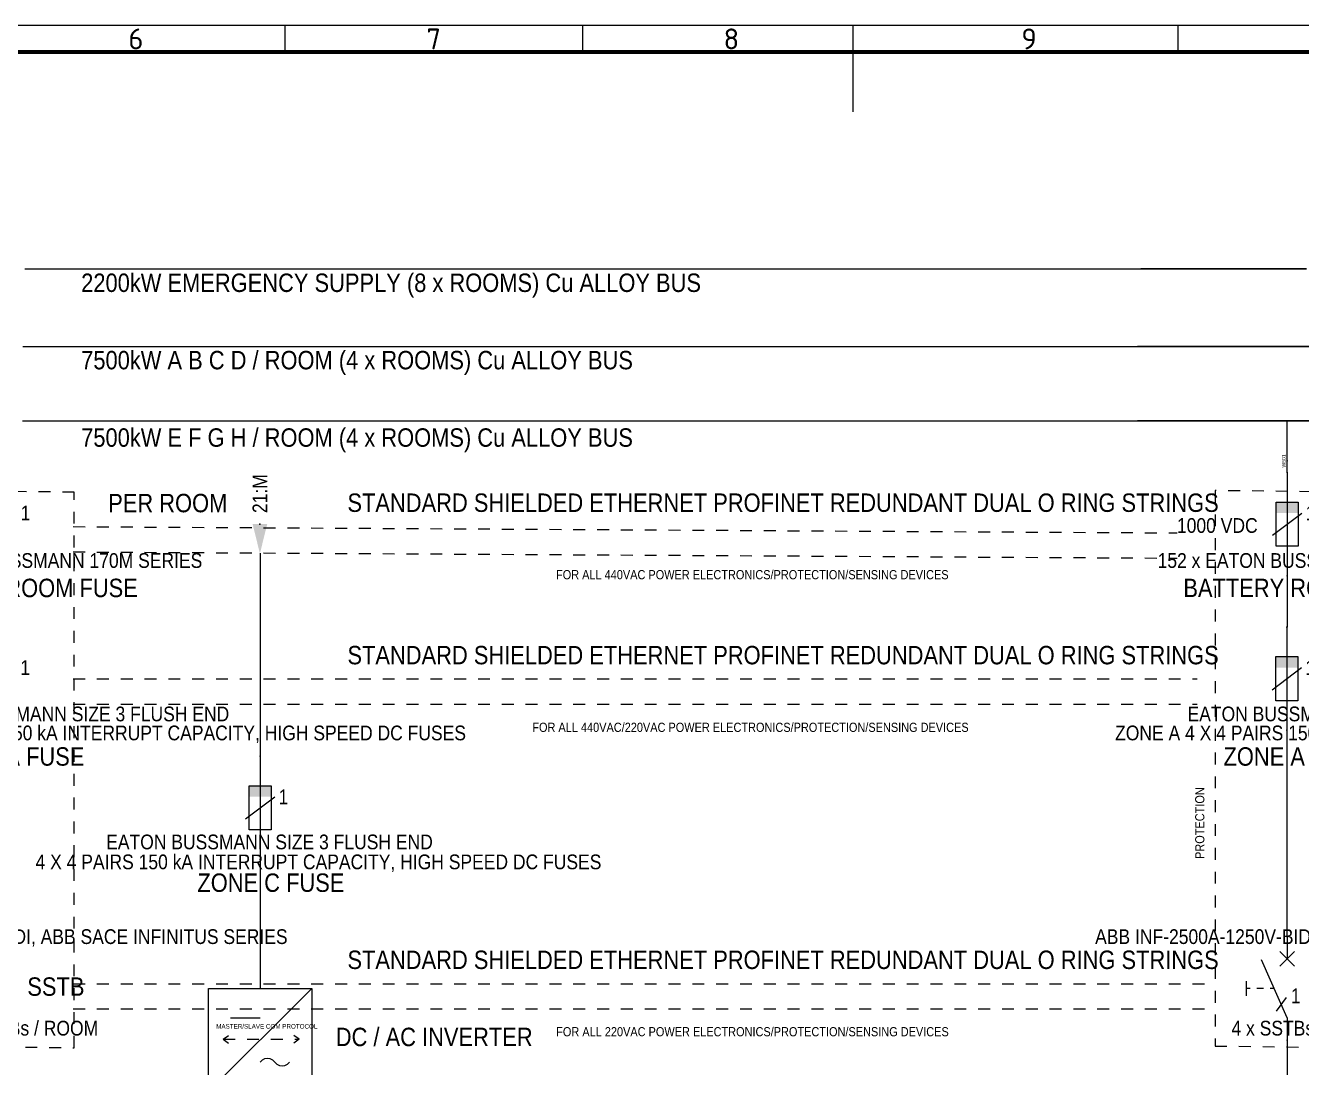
# Paper-space layout 'Layout1' of a CAD drawing. Header units: millimetres. Extents: x 340 to 1181, y -1 to 593.
# Drawn here: x 621.9 to 836.2, y 411.5 to 586.5 of the extents above; entities that cross this region are included whole.
import ezdxf
from ezdxf.enums import TextEntityAlignment as Align

# ---------------------------------------------------------------- set-up
doc = ezdxf.new("R2010")
doc.units = ezdxf.units.MM
doc.linetypes.add('DASHED', pattern=[4, 2, -2])
doc.layers.add('00_Paper_Layout_ Text', color=7, linetype='Continuous')
doc.layers.add('SLEHTI1', color=7, linetype='Continuous')
doc.layers.add('00_Paper_Layout_Thick', color=7, linetype='Continuous', lineweight=70)
doc.layers.add('00_Paper_Layout_Thin', color=7, linetype='Continuous', lineweight=25)
doc.styles.add('ELECTRICAL_GENERAL', font='arial.ttf', dxfattribs={"width": 0.85})
doc.styles.add('ELECTRICAL_ID', font='arial.ttf', dxfattribs={"width": 0.85})
doc.styles.add('ELECTRICAL_INTDEF1', font='segoesc.ttf', dxfattribs={"width": 0.85})
doc.styles.add('S000 H00', font='isocpeur.ttf')

# ---------------------------------------------------------------- blocks, each defined once
blk = doc.blocks.new('C-Job Border A1 LANDSCAPE')
at = {"layer": '00_Paper_Layout_Thick'}
blk.add_line((830.25, 583), (21, 583), dxfattribs=at)
at = {"layer": '00_Paper_Layout_Thin'}
for p, q in [((834.75, 587.5), (16.5, 587.5)), ((325.63, 587.5), (325.63, 583)), ((375.63, 587.5), (375.63, 583)), ((421, 587.5), (421, 573)), ((475.63, 587.5), (475.63, 583))]:
    blk.add_line(p, q, dxfattribs=at)
at = {"layer": '00_Paper_Layout_ Text', "style": 'S000 H00'}
for s, p in [('6', (300.63, 585.25)), ('7', (350.63, 585.25)), ('8', (400.63, 585.25)), ('9', (450.63, 585.25))]:
    blk.add_text(s, height=3.5, dxfattribs=at).set_placement(p, align=Align.MIDDLE_CENTER)
blk = doc.blocks.new('SVAIHT2A')
at = {"color": 1, "linetype": 'Continuous', "lineweight": -3}
blk.add_point((0, 0), dxfattribs=at)
at = {"color": 1, "lineweight": -3}
blk.add_solid([(0, -4), (0.99, 0), (-0.99, 0)], dxfattribs=at)
at = {"color": 7, "lineweight": -3, "style": 'ELECTRICAL_GENERAL', "width": 0.85}
blk.add_attdef('E_CONNREF', text='', height=2, rotation=90, dxfattribs=at).set_placement((0, 1.5), align=Align.MIDDLE_LEFT)
at = {"color": 1, "lineweight": -3, "style": 'ELECTRICAL_INTDEF1', "flags": 8}
blk.add_attdef('E_DELETED', (0, 0), '', height=2.5, dxfattribs=at)
at = {"color": 7, "lineweight": -3, "style": 'ELECTRICAL_GENERAL', "width": 0.85, "flags": 8}
blk.add_attdef('E_SYMBTXT1', text='', height=2, rotation=90, dxfattribs=at).set_placement((2, 0), align=Align.TOP_RIGHT)
at = {"color": 7, "lineweight": -3, "style": 'ELECTRICAL_GENERAL', "width": 0.85, "flags": 1}
blk.add_attdef('E_THISREF', text='', height=1.5, dxfattribs=at).set_placement((0, -9), align=Align.CENTER)
blk = doc.blocks.new('IECSLD_0201')
at = {"color": 0, "linetype": 'Continuous', "lineweight": -3}
for p, q in [((0, 0), (0, -14)), ((-1.5, -10), (-1.5, -4)), ((-1.5, -4), (1.5, -4)), ((1.5, -4), (1.5, -10)), ((1.5, -10), (-1.5, -10))]:
    blk.add_line(p, q, dxfattribs=at)
at = {"color": 7, "linetype": 'Continuous', "lineweight": -3}
blk.add_line((-2, -8.5), (2, -5.5), dxfattribs=at)
at = {"color": 0, "linetype": 'Continuous', "lineweight": -3}
for p in [(0, 0), (0, -14)]:
    blk.add_point(p, dxfattribs=at)
at = {"color": 0, "lineweight": -3}
blk.add_solid([(-1.5, -5.5), (1.5, -5.5), (-1.5, -4), (1.5, -4)], dxfattribs=at)
at = {"color": 7, "lineweight": -3, "width": 0.85}
for tag, height, style, flags, p in [('E_OBJECTID', 2.5, 'ELECTRICAL_ID', 8, (-4, -1)), ('E_ELPOSID', 2.5, 'ELECTRICAL_ID', 8, (-4, -4.5)), ('E_AA', 2, 'ELECTRICAL_GENERAL', 8, (-4, -12)), ('E_OVERCURRENTPROTECTIONTYPE', 2, 'ELECTRICAL_GENERAL', 9, (-4, -15)), ('E_OVERCURRENTPROTECTION', 2, 'ELECTRICAL_GENERAL', 9, (-4, -18)), ('E_FRAMESIZE', 2, 'ELECTRICAL_GENERAL', 9, (-4, -21)), ('E_ELEC1', 2, 'ELECTRICAL_GENERAL', 8, (-4, -24)), ('E_ELEC2', 2, 'ELECTRICAL_GENERAL', 8, (-4, -27))]:
    blk.add_attdef(tag, text='', height=height, dxfattribs=dict(at, style=style, flags=flags)).set_placement(p, align=Align.RIGHT)
at = {"color": 7, "lineweight": -3, "style": 'ELECTRICAL_GENERAL', "width": 0.85, "flags": 8}
blk.add_attdef('E_PHASE', (2, -1), '', height=1.5, dxfattribs=at)
at = {"color": 7, "lineweight": -3, "style": 'ELECTRICAL_ID', "width": 0.85, "flags": 9}
blk.add_attdef('E_GROUPNUMBER', text='', height=1.5, dxfattribs=at).set_placement((-2, -1), align=Align.TOP_RIGHT)
at = {"color": 7, "lineweight": -3, "style": 'ELECTRICAL_GENERAL', "width": 0.85, "flags": 8}
blk.add_attdef('E_POLES', text='', height=2, dxfattribs=at).set_placement((2.5, -5.5), align=Align.MIDDLE_LEFT)
at = {"color": 7, "lineweight": -3, "style": 'ELECTRICAL_ID', "width": 0.85}
blk.add_attdef('E_ID', text='', height=2.5, dxfattribs=at).set_placement((-4, -8), align=Align.RIGHT)
blk = doc.blocks.new('IECSLD_0710')
at = {"color": 0, "linetype": 'Continuous', "lineweight": -3}
for p, q in [((-7, 0), (7, 0)), ((-7, -14), (-7, 0)), ((-7, -14), (7, 0)), ((7, 0), (7, -14)), ((7, -14), (-7, -14))]:
    blk.add_line(p, q, dxfattribs=at)
at = {"color": 7, "linetype": 'Continuous', "lineweight": -3}
for p, q in [((-3.72, -3.73), (-4, -4)), ((-3.38, -3.56), (-3.72, -3.73)), ((-3, -3.5), (-3.38, -3.56)), ((-2.62, -3.56), (-3, -3.5)), ((-2.28, -3.73), (-2.62, -3.56)), ((-2, -4), (-2.28, -3.73)), ((-2, -4), (-1.72, -4.27)), ((-1.72, -4.27), (-1.38, -4.44)), ((-1.38, -4.44), (-1, -4.5)), ((-1, -4.5), (-0.62, -4.44)), ((-0.62, -4.44), (-0.28, -4.27)), ((-0.28, -4.27), (0, -4)), ((4, -10), (0, -10))]:
    blk.add_line(p, q, dxfattribs=at)
at = {"color": 0, "linetype": 'Continuous', "lineweight": -3}
for p in [(0, 0), (0, -14)]:
    blk.add_point(p, dxfattribs=at)
at = {"color": 7, "lineweight": -3, "width": 0.85, "flags": 8}
for tag, height, style, p in [('E_OBJECTID', 2.5, 'ELECTRICAL_ID', (-9, -1)), ('E_ELPOSID', 2.5, 'ELECTRICAL_ID', (-9, -4.5)), ('E_ELEC1', 2, 'ELECTRICAL_GENERAL', (-9, -12)), ('E_ELEC2', 2, 'ELECTRICAL_GENERAL', (-9, -15))]:
    blk.add_attdef(tag, text='', height=height, dxfattribs=dict(at, style=style)).set_placement(p, align=Align.RIGHT)
at = {"color": 7, "lineweight": -3, "style": 'ELECTRICAL_ID', "width": 0.85}
blk.add_attdef('E_ID', text='', height=2.5, dxfattribs=at).set_placement((-9, -8), align=Align.RIGHT)
blk = doc.blocks.new('IECSLD_0402')
at = {"color": 0, "linetype": 'Continuous', "lineweight": -3}
for p, q in [((0, 0), (0, -3)), ((0, -11), (-3.5, -3.12)), ((-5.5, -8), (-5.5, -6)), ((0, -11), (0, -14))]:
    blk.add_line(p, q, dxfattribs=at)
at = {"color": 7, "linetype": 'Continuous', "lineweight": -3}
for p, q in [((-1, -4), (1, -2)), ((-1, -2), (1, -4)), ((-5, -7), (-5.5, -7)), ((-3.2, -7), (-4.1, -7)), ((-1.78, -7), (-2.3, -7)), ((-0.13, -8.25), (-1.5, -10.09))]:
    blk.add_line(p, q, dxfattribs=at)
at = {"color": 0, "linetype": 'Continuous', "lineweight": -3}
for p in [(0, 0), (0, -14)]:
    blk.add_point(p, dxfattribs=at)
at = {"color": 7, "lineweight": -3, "width": 0.85}
for tag, height, style, flags, p in [('E_OBJECTID', 2.5, 'ELECTRICAL_ID', 8, (-7.5, -1)), ('E_ELPOSID', 2.5, 'ELECTRICAL_ID', 8, (-7.5, -4.5)), ('E_AA', 2, 'ELECTRICAL_GENERAL', 8, (-7.5, -12)), ('E_OVERCURRENTPROTECTIONTYPE', 2, 'ELECTRICAL_GENERAL', 9, (-7.5, -15)), ('E_OVERCURRENTPROTECTION', 2, 'ELECTRICAL_GENERAL', 9, (-7.5, -18)), ('E_FRAMESIZE', 2, 'ELECTRICAL_GENERAL', 9, (-7.5, -21)), ('E_ELEC1', 2, 'ELECTRICAL_GENERAL', 8, (-7.5, -24)), ('E_ELEC2', 2, 'ELECTRICAL_GENERAL', 8, (-7.5, -27))]:
    blk.add_attdef(tag, text='', height=height, dxfattribs=dict(at, style=style, flags=flags)).set_placement(p, align=Align.RIGHT)
at = {"color": 7, "lineweight": -3, "style": 'ELECTRICAL_GENERAL', "width": 0.85, "flags": 8}
blk.add_attdef('E_PHASE', (2, -1), '', height=1.5, dxfattribs=at)
at = {"color": 7, "lineweight": -3, "style": 'ELECTRICAL_ID', "width": 0.85, "flags": 9}
blk.add_attdef('E_GROUPNUMBER', text='', height=1.5, dxfattribs=at).set_placement((-2, -1), align=Align.TOP_RIGHT)
at = {"color": 7, "lineweight": -3, "style": 'ELECTRICAL_ID', "width": 0.85}
blk.add_attdef('E_ID', text='', height=2.5, dxfattribs=at).set_placement((-7.5, -8), align=Align.RIGHT)
at = {"color": 7, "lineweight": -3, "style": 'ELECTRICAL_GENERAL', "width": 0.85, "flags": 8}
blk.add_attdef('E_POLES', text='', height=2, dxfattribs=at).set_placement((0.5, -8), align=Align.MIDDLE_LEFT)
blk = doc.blocks.new('KAAPELIN1')
at = {"color": 7, "linetype": 'ByBlock', "lineweight": -3}
blk.add_point((0, 0), dxfattribs=at)
at = {"color": 7, "lineweight": -3, "width": 0.85}
for tag, height, style, p in [('E_ID', 2.5, 'ELECTRICAL_ID', (0, 1)), ('E_TYPE', 2, 'ELECTRICAL_GENERAL', (0, -3))]:
    blk.add_attdef(tag, text='', height=height, dxfattribs=dict(at, style=style)).set_placement(p, align=Align.CENTER)
at = {"color": 7, "lineweight": -3, "style": 'ELECTRICAL_GENERAL', "width": 0.85}
for tag, flags, p in [('E_FROM_LOCATION', 1, (0, -6)), ('E_FROM_ID', 1, (0, -9)), ('E_TO_LOCATION', 1, (0, -12)), ('E_LENGTH', 1, (0, -18)), ('E_TO_ID', 1, (0, -15)), ('E_REMARKS', 1, (0, -21)), ('E_CLASS', 1, (0, -27)), ('E_ITEM', 1, (0, -24)), ('E_INSTALLER', 9, (0, -33)), ('E_SUPPLIER', 9, (0, -30)), ('E_VOLTAGE', 9, (0, -36))]:
    blk.add_attdef(tag, text='', height=2, dxfattribs=dict(at, flags=flags)).set_placement(p, align=Align.CENTER)

psp = doc.layouts.get("Layout1")

# ---------------------------------------------------------------- linework, layer by layer
at = {"layer": 'SLEHTI1', "color": 175, "linetype": 'DASHED', "lineweight": -3}
for p, q in [((629.88, 502.35), (815.27, 501.3)), ((629.88, 498.11), (815.27, 497.06)), ((629.88, 476.77), (818.66, 476.77)), ((629.88, 472.52), (818.66, 472.52)), ((629.88, 425.6), (820.13, 425.6)), ((629.88, 421.36), (820.13, 421.36))]:
    psp.add_line(p, q, dxfattribs=at)
at = {"layer": 'SLEHTI1', "color": 125, "linetype": 'Continuous', "lineweight": -3}
for p, q in [((655.09, 416.27), (655.97, 416.92)), ((655.09, 416.27), (655.97, 415.61)), ((667.85, 416.27), (666.97, 416.92)), ((667.85, 416.27), (666.97, 415.61))]:
    psp.add_line(p, q, dxfattribs=at)
at = {"layer": 'SLEHTI1', "color": 125, "linetype": 'DASHED', "lineweight": -3}
psp.add_line((655.09, 416.27), (667.85, 416.27), dxfattribs=at)
at = {"layer": 'SLEHTI1', "color": 3, "linetype": 'Continuous', "lineweight": -3}
for points in [[(621.76, 545.63), (622.64, 545.63), (622.97, 545.63), (623.51, 545.63), (624.39, 545.63), (625.26, 545.63), (626.14, 545.63), (627.01, 545.63), (627.3, 545.63), (627.89, 545.63), (628.76, 545.63), (629.64, 545.63), (630.51, 545.63), (631.39, 545.63), (631.63, 545.63), (632.26, 545.63), (633.14, 545.63), (634.01, 545.63), (634.89, 545.63), (635.76, 545.63), (635.96, 545.63), (636.64, 545.63), (637.51, 545.63), (638.39, 545.63), (639.26, 545.63), (640.14, 545.63), (640.29, 545.63), (641.01, 545.63), (641.89, 545.63), (642.76, 545.63), (643.64, 545.63), (644.51, 545.63), (644.63, 545.63), (645.39, 545.63), (646.26, 545.63), (647.14, 545.63), (648.01, 545.63), (648.89, 545.63), (648.96, 545.63), (649.76, 545.63), (650.64, 545.63), (651.51, 545.63), (652.39, 545.63), (653.26, 545.63), (653.29, 545.63), (654.14, 545.63), (655.01, 545.63), (655.89, 545.63), (656.76, 545.63), (657.62, 545.63), (657.64, 545.63), (658.51, 545.63), (659.39, 545.63), (660.26, 545.63), (661.14, 545.63), (661.95, 545.63), (662.01, 545.63), (662.89, 545.63), (663.76, 545.63), (664.64, 545.63), (665.51, 545.63), (666.28, 545.63), (666.39, 545.63), (667.26, 545.63), (668.14, 545.63), (669.01, 545.63), (669.89, 545.63), (670.61, 545.63), (670.76, 545.63), (671.64, 545.63), (672.51, 545.63), (673.39, 545.63), (674.26, 545.63), (674.94, 545.63), (675.14, 545.63), (676.01, 545.63), (676.89, 545.63), (677.76, 545.63), (678.64, 545.63), (679.27, 545.63), (679.51, 545.63), (680.39, 545.63), (681.26, 545.63), (682.14, 545.63), (683.01, 545.63), (683.6, 545.63), (683.89, 545.63), (684.76, 545.63), (685.64, 545.63), (686.51, 545.63), (687.39, 545.63), (687.94, 545.63), (688.26, 545.63), (689.14, 545.63), (690.01, 545.63), (690.89, 545.63), (691.76, 545.63), (692.27, 545.63), (692.64, 545.63), (693.51, 545.63), (694.39, 545.63), (695.26, 545.63), (696.14, 545.63), (696.6, 545.63), (697.01, 545.63), (697.89, 545.63), (698.76, 545.63), (699.64, 545.63), (700.51, 545.63), (700.93, 545.63), (701.39, 545.63), (702.26, 545.63), (703.14, 545.63), (704.01, 545.63), (704.89, 545.63), (705.26, 545.63), (705.76, 545.63), (706.64, 545.63), (707.51, 545.63), (708.39, 545.63), (709.26, 545.63), (709.59, 545.63), (710.14, 545.63), (711.01, 545.63), (711.89, 545.63), (712.76, 545.63), (713.64, 545.63), (713.92, 545.63), (714.51, 545.63), (715.39, 545.63), (716.26, 545.63), (717.14, 545.63), (718.01, 545.63), (718.25, 545.63), (718.89, 545.63), (719.76, 545.63), (720.64, 545.63), (721.51, 545.63), (722.39, 545.63), (722.58, 545.63), (723.26, 545.63), (724.14, 545.63), (725.01, 545.63), (725.89, 545.63), (726.76, 545.63), (726.91, 545.63), (727.64, 545.63), (728.51, 545.63), (729.39, 545.63), (730.26, 545.63), (731.14, 545.63), (731.25, 545.63), (732.01, 545.63), (732.89, 545.63), (733.76, 545.63), (734.64, 545.63), (735.51, 545.63), (735.58, 545.63), (736.39, 545.63), (737.26, 545.63), (738.14, 545.63), (739.01, 545.63), (739.89, 545.63), (739.91, 545.63), (740.76, 545.63), (741.64, 545.63), (742.51, 545.63), (743.39, 545.63), (744.24, 545.63), (744.26, 545.63), (745.14, 545.63), (746.01, 545.63), (746.89, 545.63), (747.76, 545.63), (748.57, 545.63), (748.64, 545.63), (749.51, 545.63), (750.39, 545.63), (751.26, 545.63), (752.14, 545.63), (752.9, 545.63), (753.01, 545.63), (753.89, 545.63), (754.76, 545.63), (755.64, 545.63), (756.51, 545.63), (757.23, 545.63), (757.39, 545.63), (758.26, 545.63), (759.14, 545.63), (760.01, 545.63), (760.89, 545.63), (761.56, 545.63), (761.76, 545.63), (762.64, 545.63), (763.51, 545.63), (764.39, 545.63), (765.26, 545.63), (765.89, 545.63), (766.14, 545.63), (767.01, 545.63), (767.89, 545.63), (768.76, 545.63), (769.64, 545.63), (770.23, 545.63), (770.51, 545.63), (771.39, 545.63), (772.26, 545.63), (773.14, 545.63), (774.01, 545.63), (774.56, 545.63), (774.89, 545.63), (775.76, 545.63), (776.64, 545.63), (777.51, 545.63), (778.39, 545.63), (778.89, 545.63), (779.26, 545.63), (780.14, 545.63), (781.01, 545.63), (781.89, 545.63), (782.76, 545.63), (783.22, 545.63), (783.64, 545.63), (784.51, 545.63), (785.39, 545.63), (786.26, 545.63), (787.14, 545.63), (787.55, 545.63), (788.01, 545.63), (788.89, 545.63), (789.76, 545.63), (790.64, 545.63), (791.51, 545.63), (791.88, 545.63), (792.39, 545.63), (793.26, 545.63), (794.14, 545.63), (795.01, 545.63), (795.89, 545.63), (796.21, 545.63), (796.76, 545.63), (797.64, 545.63), (798.51, 545.63), (799.39, 545.63), (800.26, 545.63), (800.54, 545.63), (801.14, 545.63), (802.01, 545.63), (802.89, 545.63), (803.76, 545.63), (804.64, 545.63), (804.87, 545.63), (805.51, 545.63), (806.39, 545.63), (807.26, 545.63), (808.14, 545.63), (809.01, 545.63), (809.89, 545.63), (810.76, 545.63), (811.64, 545.63), (812.51, 545.63), (813.39, 545.63), (814.26, 545.63), (815.14, 545.63), (816.01, 545.63), (816.89, 545.63), (817.76, 545.63), (818.64, 545.63), (819.51, 545.63), (820.39, 545.63), (821.26, 545.63), (822.14, 545.63), (823.01, 545.63), (823.89, 545.63), (824.76, 545.63), (825.64, 545.63), (826.51, 545.63), (827.39, 545.63), (828.26, 545.63), (829.14, 545.63), (830.01, 545.63), (830.89, 545.63), (831.76, 545.63), (832.64, 545.63), (833.51, 545.63), (834.39, 545.63), (835.26, 545.63), (836.14, 545.63), (837.01, 545.63)], [(837.01, 545.63), (836.14, 545.63), (835.26, 545.63), (834.39, 545.63), (833.51, 545.63), (832.64, 545.63), (831.76, 545.63), (830.89, 545.63), (830.01, 545.63), (829.14, 545.63), (828.26, 545.63), (827.39, 545.63), (826.51, 545.63), (825.64, 545.63), (824.76, 545.63), (823.89, 545.63), (823.01, 545.63), (822.14, 545.63), (821.26, 545.63), (820.39, 545.63), (819.51, 545.63), (818.64, 545.63), (817.76, 545.63), (816.89, 545.63), (816.01, 545.63), (815.14, 545.63), (814.26, 545.63), (813.39, 545.63), (812.51, 545.63), (811.64, 545.63), (810.76, 545.63), (809.89, 545.63), (809.2, 545.63)], [(621.41, 532.61), (622.29, 532.61), (622.62, 532.61), (623.16, 532.61), (624.04, 532.61), (624.91, 532.61), (625.79, 532.61), (626.66, 532.61), (626.95, 532.61), (627.54, 532.61), (628.41, 532.61), (629.29, 532.61), (630.16, 532.61), (631.04, 532.61), (631.28, 532.61), (631.91, 532.61), (632.79, 532.61), (633.66, 532.61), (634.54, 532.61), (635.41, 532.61), (635.61, 532.61), (636.29, 532.61), (637.16, 532.61), (638.04, 532.61), (638.91, 532.61), (639.79, 532.61), (639.94, 532.61), (640.66, 532.61), (641.54, 532.61), (642.41, 532.61), (643.29, 532.61), (644.16, 532.61), (644.28, 532.61), (645.04, 532.61), (645.91, 532.61), (646.79, 532.61), (647.66, 532.61), (648.54, 532.61), (648.61, 532.61), (649.41, 532.61), (650.29, 532.61), (651.16, 532.61), (652.04, 532.61), (652.91, 532.61), (652.94, 532.61), (653.79, 532.61), (654.66, 532.61), (655.54, 532.61), (656.41, 532.61), (657.27, 532.61), (657.29, 532.61), (658.16, 532.61), (659.04, 532.61), (659.91, 532.61), (660.79, 532.61), (661.6, 532.61), (661.66, 532.61), (662.54, 532.61), (663.41, 532.61), (664.29, 532.61), (665.16, 532.61), (665.93, 532.61), (666.04, 532.61), (666.91, 532.61), (667.79, 532.61), (668.66, 532.61), (669.54, 532.61), (670.26, 532.61), (670.41, 532.61), (671.29, 532.61), (672.16, 532.61), (673.04, 532.61), (673.91, 532.61), (674.59, 532.61), (674.79, 532.61), (675.66, 532.61), (676.54, 532.61), (677.41, 532.61), (678.29, 532.61), (678.92, 532.61), (679.16, 532.61), (680.04, 532.61), (680.91, 532.61), (681.79, 532.61), (682.66, 532.61), (683.25, 532.61), (683.54, 532.61), (684.41, 532.61), (685.29, 532.61), (686.16, 532.61), (687.04, 532.61), (687.59, 532.61), (687.91, 532.61), (688.79, 532.61), (689.66, 532.61), (690.54, 532.61), (691.41, 532.61), (691.92, 532.61), (692.29, 532.61), (693.16, 532.61), (694.04, 532.61), (694.91, 532.61), (695.79, 532.61), (696.25, 532.61), (696.66, 532.61), (697.54, 532.61), (698.41, 532.61), (699.29, 532.61), (700.16, 532.61), (700.58, 532.61), (701.04, 532.61), (701.91, 532.61), (702.79, 532.61), (703.66, 532.61), (704.54, 532.61), (704.91, 532.61), (705.41, 532.61), (706.29, 532.61), (707.16, 532.61), (708.04, 532.61), (708.91, 532.61), (709.24, 532.61), (709.79, 532.61), (710.66, 532.61), (711.54, 532.61), (712.41, 532.61), (713.29, 532.61), (713.57, 532.61), (714.16, 532.61), (715.04, 532.61), (715.91, 532.61), (716.79, 532.61), (717.66, 532.61), (717.9, 532.61), (718.54, 532.61), (719.41, 532.61), (720.29, 532.61), (721.16, 532.61), (722.04, 532.61), (722.23, 532.61), (722.91, 532.61), (723.79, 532.61), (724.66, 532.61), (725.54, 532.61), (726.41, 532.61), (726.56, 532.61), (727.29, 532.61), (728.16, 532.61), (729.04, 532.61), (729.91, 532.61), (730.79, 532.61), (730.9, 532.61), (731.66, 532.61), (732.54, 532.61), (733.41, 532.61), (734.29, 532.61), (735.16, 532.61), (735.23, 532.61), (736.04, 532.61), (736.91, 532.61), (737.79, 532.61), (738.66, 532.61), (739.54, 532.61), (739.56, 532.61), (740.41, 532.61), (741.29, 532.61), (742.16, 532.61), (743.04, 532.61), (743.89, 532.61), (743.91, 532.61), (744.79, 532.61), (745.66, 532.61), (746.54, 532.61), (747.41, 532.61), (748.22, 532.61), (748.29, 532.61), (749.16, 532.61), (750.04, 532.61), (750.91, 532.61), (751.79, 532.61), (752.55, 532.61), (752.66, 532.61), (753.54, 532.61), (754.41, 532.61), (755.29, 532.61), (756.16, 532.61), (756.88, 532.61), (757.04, 532.61), (757.91, 532.61), (758.79, 532.61), (759.66, 532.61), (760.54, 532.61), (761.21, 532.61), (761.41, 532.61), (762.29, 532.61), (763.16, 532.61), (764.04, 532.61), (764.91, 532.61), (765.54, 532.61), (765.79, 532.61), (766.66, 532.61), (767.54, 532.61), (768.41, 532.61), (769.29, 532.61), (769.87, 532.61), (770.16, 532.61), (771.04, 532.61), (771.91, 532.61), (772.79, 532.61), (773.66, 532.61), (774.21, 532.61), (774.54, 532.61), (775.41, 532.61), (776.29, 532.61), (777.16, 532.61), (778.04, 532.61), (778.54, 532.61), (778.91, 532.61), (779.79, 532.61), (780.66, 532.61), (781.54, 532.61), (782.41, 532.61), (782.87, 532.61), (783.29, 532.61), (784.16, 532.61), (785.04, 532.61), (785.91, 532.61), (786.79, 532.61), (787.2, 532.61), (787.66, 532.61), (788.54, 532.61), (789.41, 532.61), (790.29, 532.61), (791.16, 532.61), (791.53, 532.61), (792.04, 532.61), (792.91, 532.61), (793.79, 532.61), (794.66, 532.61), (795.54, 532.61), (795.86, 532.61), (796.41, 532.61), (797.29, 532.61), (798.16, 532.61), (799.04, 532.61), (799.91, 532.61), (800.19, 532.61), (800.79, 532.61), (801.66, 532.61), (802.54, 532.61), (803.41, 532.61), (804.29, 532.61), (804.52, 532.61), (805.16, 532.61), (806.04, 532.61), (806.91, 532.61), (807.79, 532.61), (1010.35, 532.61)], [(836.66, 532.61), (835.79, 532.61), (834.91, 532.61), (834.04, 532.61), (833.16, 532.61), (832.29, 532.61), (831.41, 532.61), (830.54, 532.61), (829.66, 532.61), (828.79, 532.61), (827.91, 532.61), (827.04, 532.61), (826.16, 532.61), (825.29, 532.61), (824.41, 532.61), (823.54, 532.61), (822.66, 532.61), (821.79, 532.61), (820.91, 532.61), (820.04, 532.61), (819.16, 532.61), (818.29, 532.61), (817.41, 532.61), (816.54, 532.61), (815.66, 532.61), (814.79, 532.61), (813.91, 532.61), (813.04, 532.61), (812.16, 532.61), (811.29, 532.61), (810.41, 532.61), (809.54, 532.61), (808.66, 532.61), (809.54, 532.61), (810.41, 532.61), (811.29, 532.61), (812.16, 532.61), (813.04, 532.61), (813.91, 532.61), (814.79, 532.61), (815.66, 532.61), (816.54, 532.61), (817.41, 532.61), (818.29, 532.61), (819.16, 532.61), (820.04, 532.61), (820.91, 532.61), (821.79, 532.61), (822.66, 532.61), (823.54, 532.61), (824.41, 532.61), (825.29, 532.61), (826.16, 532.61), (827.04, 532.61), (827.91, 532.61), (828.79, 532.61), (829.66, 532.61), (830.54, 532.61), (831.41, 532.61), (832.29, 532.61), (833.16, 532.61), (834.04, 532.61), (834.91, 532.61), (835.79, 532.61), (836.66, 532.61)], [(1009.91, 532.61), (808.85, 532.61)], [(621.4, 520.09), (622.28, 520.09), (622.61, 520.09), (623.15, 520.09), (624.03, 520.09), (624.9, 520.09), (625.78, 520.09), (626.65, 520.09), (626.94, 520.09), (627.53, 520.09), (628.4, 520.09), (629.28, 520.09), (630.15, 520.09), (631.03, 520.09), (631.27, 520.09), (631.9, 520.09), (632.78, 520.09), (633.65, 520.09), (634.53, 520.09), (635.4, 520.09), (635.6, 520.09), (636.28, 520.09), (637.15, 520.09), (638.03, 520.09), (638.9, 520.09), (639.78, 520.09), (639.93, 520.09), (640.65, 520.09), (641.53, 520.09), (642.4, 520.09), (643.28, 520.09), (644.15, 520.09), (644.27, 520.09), (645.03, 520.09), (645.9, 520.09), (646.78, 520.09), (647.65, 520.09), (648.53, 520.09), (648.6, 520.09), (649.4, 520.09), (650.28, 520.09), (651.15, 520.09), (652.03, 520.09), (652.9, 520.09), (652.93, 520.09), (653.78, 520.09), (654.65, 520.09), (655.53, 520.09), (656.4, 520.09), (657.26, 520.09), (657.28, 520.09), (658.15, 520.09), (659.03, 520.09), (659.9, 520.09), (660.78, 520.09), (661.59, 520.09), (661.65, 520.09), (662.53, 520.09), (663.4, 520.09), (664.28, 520.09), (665.15, 520.09), (665.92, 520.09), (666.03, 520.09), (666.9, 520.09), (667.78, 520.09), (668.65, 520.09), (669.53, 520.09), (670.25, 520.09), (670.4, 520.09), (671.28, 520.09), (672.15, 520.09), (673.03, 520.09), (673.9, 520.09), (674.58, 520.09), (674.78, 520.09), (675.65, 520.09), (676.53, 520.09), (677.4, 520.09), (678.28, 520.09), (678.91, 520.09), (679.15, 520.09), (680.03, 520.09), (680.9, 520.09), (681.78, 520.09), (682.65, 520.09), (683.24, 520.09), (683.53, 520.09), (684.4, 520.09), (685.28, 520.09), (686.15, 520.09), (687.03, 520.09), (687.58, 520.09), (687.9, 520.09), (688.78, 520.09), (689.65, 520.09), (690.53, 520.09), (691.4, 520.09), (691.91, 520.09), (692.28, 520.09), (693.15, 520.09), (694.03, 520.09), (694.9, 520.09), (695.78, 520.09), (696.24, 520.09), (696.65, 520.09), (697.53, 520.09), (698.4, 520.09), (699.28, 520.09), (700.15, 520.09), (700.57, 520.09), (701.03, 520.09), (701.9, 520.09), (702.78, 520.09), (703.65, 520.09), (704.53, 520.09), (704.9, 520.09), (705.4, 520.09), (706.28, 520.09), (707.15, 520.09), (708.03, 520.09), (708.9, 520.09), (709.23, 520.09), (709.78, 520.09), (710.65, 520.09), (711.53, 520.09), (712.4, 520.09), (713.28, 520.09), (713.56, 520.09), (714.15, 520.09), (715.03, 520.09), (715.9, 520.09), (716.78, 520.09), (717.65, 520.09), (717.89, 520.09), (718.53, 520.09), (719.4, 520.09), (720.28, 520.09), (721.15, 520.09), (722.03, 520.09), (722.22, 520.09), (722.9, 520.09), (723.78, 520.09), (724.65, 520.09), (725.53, 520.09), (726.4, 520.09), (726.56, 520.09), (727.28, 520.09), (728.15, 520.09), (729.03, 520.09), (729.9, 520.09), (730.78, 520.09), (730.89, 520.09), (731.65, 520.09), (732.53, 520.09), (733.4, 520.09), (734.28, 520.09), (735.15, 520.09), (735.22, 520.09), (736.03, 520.09), (736.9, 520.09), (737.78, 520.09), (738.65, 520.09), (739.53, 520.09), (739.55, 520.09), (740.4, 520.09), (741.28, 520.09), (742.15, 520.09), (743.03, 520.09), (743.88, 520.09), (743.9, 520.09), (744.78, 520.09), (745.65, 520.09), (746.53, 520.09), (747.4, 520.09), (748.21, 520.09), (748.28, 520.09), (749.15, 520.09), (750.03, 520.09), (750.9, 520.09), (751.78, 520.09), (752.54, 520.09), (752.65, 520.09), (753.53, 520.09), (754.4, 520.09), (755.28, 520.09), (756.15, 520.09), (756.87, 520.09), (757.03, 520.09), (757.9, 520.09), (758.78, 520.09), (759.65, 520.09), (760.53, 520.09), (761.2, 520.09), (761.4, 520.09), (762.28, 520.09), (763.15, 520.09), (764.03, 520.09), (764.9, 520.09), (765.53, 520.09), (765.78, 520.09), (766.65, 520.09), (767.53, 520.09), (768.4, 520.09), (769.28, 520.09), (769.87, 520.09), (770.15, 520.09), (771.03, 520.09), (771.9, 520.09), (772.78, 520.09), (773.65, 520.09), (774.2, 520.09), (774.53, 520.09), (775.4, 520.09), (776.28, 520.09), (777.15, 520.09), (778.03, 520.09), (778.53, 520.09), (778.9, 520.09), (779.78, 520.09), (780.65, 520.09), (781.53, 520.09), (782.4, 520.09), (782.86, 520.09), (783.28, 520.09), (784.15, 520.09), (785.03, 520.09), (785.9, 520.09), (786.78, 520.09), (787.19, 520.09), (787.65, 520.09), (788.53, 520.09), (789.4, 520.09), (790.28, 520.09), (791.15, 520.09), (791.52, 520.09), (792.03, 520.09), (792.9, 520.09), (793.78, 520.09), (794.65, 520.09), (795.53, 520.09), (795.85, 520.09), (796.4, 520.09), (797.28, 520.09), (798.15, 520.09), (799.03, 520.09), (799.9, 520.09), (800.18, 520.09), (800.78, 520.09), (801.65, 520.09), (802.53, 520.09), (803.4, 520.09), (804.28, 520.09), (804.51, 520.09), (805.15, 520.09), (806.03, 520.09), (806.9, 520.09), (807.78, 520.09), (1012.09, 520.09)], [(836.65, 520.09), (835.78, 520.09), (834.9, 520.09), (834.03, 520.09), (833.15, 520.09), (832.28, 520.09), (831.4, 520.09), (830.53, 520.09), (829.65, 520.09), (828.78, 520.09), (827.9, 520.09), (827.03, 520.09), (826.15, 520.09), (825.28, 520.09), (824.4, 520.09), (823.53, 520.09), (822.65, 520.09), (821.78, 520.09), (820.9, 520.09), (820.03, 520.09), (819.15, 520.09), (818.28, 520.09), (817.4, 520.09), (816.53, 520.09), (815.65, 520.09), (814.78, 520.09), (813.9, 520.09), (813.03, 520.09), (812.15, 520.09), (811.28, 520.09), (810.4, 520.09), (809.53, 520.09), (808.65, 520.09), (809.53, 520.09), (810.4, 520.09), (811.28, 520.09), (812.15, 520.09), (813.03, 520.09), (813.9, 520.09), (814.78, 520.09), (815.65, 520.09), (816.53, 520.09), (817.4, 520.09), (818.28, 520.09), (819.15, 520.09), (820.03, 520.09), (820.9, 520.09), (821.78, 520.09), (822.65, 520.09), (823.53, 520.09), (824.4, 520.09), (825.28, 520.09), (826.15, 520.09), (827.03, 520.09), (827.9, 520.09), (828.78, 520.09), (829.65, 520.09), (830.53, 520.09), (831.4, 520.09), (832.28, 520.09), (833.15, 520.09), (834.03, 520.09), (834.9, 520.09), (835.78, 520.09), (836.65, 520.09)], [(1011.65, 520.09), (808.84, 520.09)]]:
    psp.add_lwpolyline(points, dxfattribs=at)
at = {"layer": 'SLEHTI1', "color": 1, "linetype": 'Continuous', "lineweight": -3}
for points in [[(833.77, 511.43), (833.77, 520.09), (833.77, 520.09)], [(833.77, 511.43), (833.77, 515.34), (833.77, 515.34)], [(661.28, 497.92), (661.28, 463.79)], [(833.77, 494.11), (833.77, 485.49), (833.73, 485.49)], [(833.73, 468.17), (833.73, 433.47), (833.77, 433.47)], [(661.28, 446.46), (661.28, 424.81)], [(833.77, 416.15), (833.77, 377.17)]]:
    psp.add_lwpolyline(points, dxfattribs=at)
at = {"layer": 'SLEHTI1', "color": 6, "linetype": 'DASHED', "lineweight": -3}
for points in [[(605.86, 508.41), (605.86, 415.14), (630.07, 414.85), (630.07, 508.12)], [(821.66, 508.41), (821.66, 415.14), (845.87, 414.85), (845.87, 508.12)]]:
    psp.add_lwpolyline(points, close=True, dxfattribs=at)

# ---------------------------------------------------------------- block references
at = {"layer": '00_Paper_Layout_Thin'}
psp.add_blockref('C-Job Border A1 LANDSCAPE', (339.8, -1.01), dxfattribs=at)
at = {"layer": 'SLEHTI1', "color": 1, "linetype": 'Continuous', "lineweight": -3, "xscale": 0.25, "yscale": 0.25, "zscale": 0.25, "rotation": 90}
psp.add_blockref('KAAPELIN1', (833.77, 513.38), dxfattribs=at).add_auto_attribs({'E_ID': 'W501'})
at = {"layer": 'SLEHTI1', "color": 1, "linetype": 'Continuous', "lineweight": -3}
ref = psp.add_blockref('IECSLD_0201', (617.97, 511.43), dxfattribs=dict(at, xscale=1.237436867076458, yscale=1.237436867076458, zscale=1.237436867076458))
ref.add_attrib('E_ID', 'BATTERY ROOM FUSE', dxfattribs={"layer": '0', "color": 7, "lineweight": -3, "height": 3.0936, "style": 'ELECTRICAL_ID', "width": 0.85}).set_placement((640.74, 490.51), align=Align.RIGHT)
ref.add_attrib('E_ELEC1', '152 x EATON BUSSMANN 170M SERIES', dxfattribs={"layer": '0', "color": 7, "lineweight": -3, "height": 2.4749, "style": 'ELECTRICAL_GENERAL', "width": 0.85}).set_placement((651.57, 495.42), align=Align.RIGHT)
ref.add_attrib('E_ELEC2', '1000 VDC', dxfattribs={"layer": '0', "color": 7, "lineweight": -3, "height": 2.475, "style": 'ELECTRICAL_GENERAL', "width": 0.85}).set_placement((613.02, 501.3), align=Align.RIGHT)
ref.add_attrib('E_POLES', '1', dxfattribs={"layer": '0', "color": 7, "lineweight": -3, "height": 2.47, "style": 'ELECTRICAL_GENERAL', "width": 0.85}).set_placement((621.06, 504.63), align=Align.MIDDLE_LEFT)
at = {"layer": 'SLEHTI1', "color": 1, "linetype": 'Continuous', "lineweight": -3, "xscale": 1.237436867076458, "yscale": 1.237436867076458, "zscale": 1.237436867076458}
psp.add_blockref('SVAIHT2A', (661.25, 502.77), dxfattribs=at).add_auto_attribs({'E_CONNREF': '21:M'})
at = {"layer": 'SLEHTI1', "color": 1, "linetype": 'Continuous', "lineweight": -3}
ref = psp.add_blockref('IECSLD_0201', (833.77, 511.43), dxfattribs=dict(at, xscale=1.237436867076458, yscale=1.237436867076458, zscale=1.237436867076458))
ref.add_attrib('E_ID', 'BATTERY ROOM FUSE', dxfattribs={"layer": '0', "color": 7, "lineweight": -3, "height": 3.0936, "style": 'ELECTRICAL_ID', "width": 0.85}).set_placement((856.54, 490.51), align=Align.RIGHT)
ref.add_attrib('E_ELEC1', '152 x EATON BUSSMANN 170M SERIES', dxfattribs={"layer": '0', "color": 7, "lineweight": -3, "height": 2.4749, "style": 'ELECTRICAL_GENERAL', "width": 0.85}).set_placement((867.37, 495.42), align=Align.RIGHT)
ref.add_attrib('E_ELEC2', '1000 VDC', dxfattribs={"layer": '0', "color": 7, "lineweight": -3, "height": 2.475, "style": 'ELECTRICAL_GENERAL', "width": 0.85}).set_placement((828.82, 501.3), align=Align.RIGHT)
ref.add_attrib('E_POLES', '1', dxfattribs={"layer": '0', "color": 7, "lineweight": -3, "height": 2.47, "style": 'ELECTRICAL_GENERAL', "width": 0.85}).set_placement((836.86, 504.63), align=Align.MIDDLE_LEFT)
ref = psp.add_blockref('IECSLD_0201', (617.93, 485.49), dxfattribs=dict(at, xscale=1.237436867076458, yscale=1.237436867076458, zscale=1.237436867076458))
ref.add_attrib('E_ID', 'ZONE A FUSE', dxfattribs={"layer": '0', "color": 7, "lineweight": -3, "height": 3.0936, "style": 'ELECTRICAL_ID', "width": 0.85}).set_placement((631.77, 462.21), align=Align.RIGHT)
ref.add_attrib('E_ELEC1', 'EATON BUSSMANN SIZE 3 FLUSH END', dxfattribs={"layer": '0', "color": 7, "lineweight": -3, "height": 2.4749, "style": 'ELECTRICAL_GENERAL', "width": 0.85}).set_placement((656.1, 469.66), align=Align.RIGHT)
ref.add_attrib('E_ELEC2', 'ZONE A 4 X 4 PAIRS 150 kA INTERRUPT CAPACITY, HIGH SPEED DC FUSES', dxfattribs={"layer": '0', "color": 7, "lineweight": -3, "height": 2.4749, "style": 'ELECTRICAL_GENERAL', "width": 0.85}).set_placement((695.86, 466.47), align=Align.RIGHT)
ref.add_attrib('E_POLES', '1', dxfattribs={"layer": '0', "color": 7, "lineweight": -3, "height": 2.47, "style": 'ELECTRICAL_GENERAL', "width": 0.85}).set_placement((621.02, 478.69), align=Align.MIDDLE_LEFT)
ref = psp.add_blockref('IECSLD_0201', (833.73, 485.49), dxfattribs=dict(at, xscale=1.237436867076458, yscale=1.237436867076458, zscale=1.237436867076458))
ref.add_attrib('E_ID', 'ZONE A FUSE', dxfattribs={"layer": '0', "color": 7, "lineweight": -3, "height": 3.0936, "style": 'ELECTRICAL_ID', "width": 0.85}).set_placement((847.57, 462.21), align=Align.RIGHT)
ref.add_attrib('E_ELEC1', 'EATON BUSSMANN SIZE 3 FLUSH END', dxfattribs={"layer": '0', "color": 7, "lineweight": -3, "height": 2.4749, "style": 'ELECTRICAL_GENERAL', "width": 0.85}).set_placement((871.9, 469.66), align=Align.RIGHT)
ref.add_attrib('E_ELEC2', 'ZONE A 4 X 4 PAIRS 150 kA INTERRUPT CAPACITY, HIGH SPEED DC FUSES', dxfattribs={"layer": '0', "color": 7, "lineweight": -3, "height": 2.4749, "style": 'ELECTRICAL_GENERAL', "width": 0.85}).set_placement((911.66, 466.47), align=Align.RIGHT)
ref.add_attrib('E_POLES', '1', dxfattribs={"layer": '0', "color": 7, "lineweight": -3, "height": 2.47, "style": 'ELECTRICAL_GENERAL', "width": 0.85}).set_placement((836.82, 478.69), align=Align.MIDDLE_LEFT)
ref = psp.add_blockref('IECSLD_0201', (661.28, 463.79), dxfattribs=dict(at, xscale=1.237436867076458, yscale=1.237436867076458, zscale=1.237436867076458))
ref.add_attrib('E_ID', 'ZONE C FUSE', dxfattribs={"layer": '0', "color": 7, "lineweight": -3, "height": 3.0936, "style": 'ELECTRICAL_ID', "width": 0.85}).set_placement((675.44, 441.02), align=Align.RIGHT)
ref.add_attrib('E_ELEC1', 'EATON BUSSMANN SIZE 3 FLUSH END', dxfattribs={"layer": '0', "color": 7, "lineweight": -3, "height": 2.4749, "style": 'ELECTRICAL_GENERAL', "width": 0.85}).set_placement((690.29, 448.17), align=Align.RIGHT)
ref.add_attrib('E_ELEC2', '4 X 4 PAIRS 150 kA INTERRUPT CAPACITY, HIGH SPEED DC FUSES', dxfattribs={"layer": '0', "color": 7, "lineweight": -3, "height": 2.4749, "style": 'ELECTRICAL_GENERAL', "width": 0.85}).set_placement((718.6, 444.82), align=Align.RIGHT)
ref.add_attrib('E_POLES', '1', dxfattribs={"layer": '0', "color": 7, "lineweight": -3, "height": 2.47, "style": 'ELECTRICAL_GENERAL', "width": 0.85}).set_placement((664.38, 456.98), align=Align.MIDDLE_LEFT)
ref = psp.add_blockref('IECSLD_0402', (617.97, 433.47), dxfattribs=dict(at, xscale=1.237436867076458, yscale=1.237436867076458, zscale=1.237436867076458))
ref.add_attrib('E_ID', 'SSTB', dxfattribs={"layer": '0', "color": 7, "lineweight": -3, "height": 3.094, "style": 'ELECTRICAL_ID', "width": 0.85}).set_placement((631.78, 423.57), align=Align.RIGHT)
ref.add_attrib('E_ELEC1', '4 x SSTBs / ROOM', dxfattribs={"layer": '0', "color": 7, "lineweight": -3, "height": 2.4749, "style": 'ELECTRICAL_GENERAL', "width": 0.85}).set_placement((634.09, 416.9), align=Align.RIGHT)
ref.add_attrib('E_ELEC2', 'ABB INF-2500A-1250V-BIDI, ABB SACE INFINITUS SERIES', dxfattribs={"layer": '0', "color": 7, "lineweight": -3, "height": 2.4749, "style": 'ELECTRICAL_GENERAL', "width": 0.85}).set_placement((665.9, 432.27), align=Align.RIGHT)
ref.add_attrib('E_POLES', '1', dxfattribs={"layer": '0', "color": 7, "lineweight": -3, "height": 2.47, "style": 'ELECTRICAL_GENERAL', "width": 0.85}).set_placement((618.58, 423.57), align=Align.MIDDLE_LEFT)
ref = psp.add_blockref('IECSLD_0402', (833.77, 433.47), dxfattribs=dict(at, xscale=1.237436867076458, yscale=1.237436867076458, zscale=1.237436867076458))
ref.add_attrib('E_ID', 'SSTB', dxfattribs={"layer": '0', "color": 7, "lineweight": -3, "height": 3.094, "style": 'ELECTRICAL_ID', "width": 0.85}).set_placement((847.58, 423.57), align=Align.RIGHT)
ref.add_attrib('E_ELEC1', '4 x SSTBs / ROOM', dxfattribs={"layer": '0', "color": 7, "lineweight": -3, "height": 2.4749, "style": 'ELECTRICAL_GENERAL', "width": 0.85}).set_placement((849.89, 416.9), align=Align.RIGHT)
ref.add_attrib('E_ELEC2', 'ABB INF-2500A-1250V-BIDI, ABB SACE INFINITUS SERIES', dxfattribs={"layer": '0', "color": 7, "lineweight": -3, "height": 2.4749, "style": 'ELECTRICAL_GENERAL', "width": 0.85}).set_placement((881.7, 432.27), align=Align.RIGHT)
ref.add_attrib('E_POLES', '1', dxfattribs={"layer": '0', "color": 7, "lineweight": -3, "height": 2.47, "style": 'ELECTRICAL_GENERAL', "width": 0.85}).set_placement((834.39, 423.57), align=Align.MIDDLE_LEFT)
ref = psp.add_blockref('IECSLD_0710', (661.28, 407.49), dxfattribs=dict(at, xscale=1.237436867076458, yscale=1.237436867076458, zscale=1.237436867076458, rotation=180))
ref.add_attrib('E_ID', 'DC / AC INVERTER', (673.99, 415.12), dxfattribs={"layer": '0', "color": 7, "lineweight": -3, "height": 3.0936, "style": 'ELECTRICAL_ID', "width": 0.85})
ref.add_attrib('E_ELEC1', '1000 VDC - 440 VAC ABB ACS880-104LC-1190A-7', dxfattribs={"layer": '0', "color": 7, "lineweight": -3, "height": 2.4749, "style": 'ELECTRICAL_GENERAL', "width": 0.85}).set_placement((696.33, 403.25), align=Align.RIGHT)
ref.add_attrib('E_ELEC2', '4 X DC / AC INVERTER PAIR/ ROOM', dxfattribs={"layer": '0', "color": 7, "lineweight": -3, "height": 2.4749, "style": 'ELECTRICAL_GENERAL', "width": 0.85}).set_placement((687.6, 399.37), align=Align.RIGHT)

# ---------------------------------------------------------------- texts
at = {"layer": 'SLEHTI1', "color": 1, "lineweight": -3, "style": 'ELECTRICAL_GENERAL', "width": 0.85}
for s, height, p in [('2200kW EMERGENCY SUPPLY (8 x ROOMS) Cu ALLOY BUS', 3.0936, (631.23, 541.75)), ('7500kW A B C D / ROOM (4 x ROOMS) Cu ALLOY BUS', 3.0936, (631.23, 528.76)), ('7500kW E F G H / ROOM (4 x ROOMS) Cu ALLOY BUS', 3.0936, (631.23, 515.76)), ('PER ROOM', 3.094, (635.77, 504.76))]:
    psp.add_text(s, height=height, dxfattribs=at).set_placement(p)
at = {"layer": 'SLEHTI1', "color": 175, "lineweight": -3, "style": 'ELECTRICAL_GENERAL', "width": 0.85}
for s, height, p in [('STANDARD SHIELDED ETHERNET PROFINET REDUNDANT DUAL O RING STRINGS', 3.0936, (675.95, 504.82)), ('FOR ALL 440VAC POWER ELECTRONICS/PROTECTION/SENSING DEVICES', 1.5468, (710.98, 493.51)), ('STANDARD SHIELDED ETHERNET PROFINET REDUNDANT DUAL O RING STRINGS', 3.0936, (675.95, 479.23)), ('FOR ALL 440VAC/220VAC POWER ELECTRONICS/PROTECTION/SENSING DEVICES', 1.5468, (707, 467.88)), ('STANDARD SHIELDED ETHERNET PROFINET REDUNDANT DUAL O RING STRINGS', 3.0936, (675.95, 428.07)), ('FOR ALL 220VAC POWER ELECTRONICS/PROTECTION/SENSING DEVICES', 1.5468, (711.01, 416.77))]:
    psp.add_text(s, height=height, dxfattribs=at).set_placement(p)
at = {"layer": 'SLEHTI1', "color": 6, "lineweight": -3, "style": 'ELECTRICAL_GENERAL', "width": 0.85}
psp.add_text('PROTECTION', height=1.547, rotation=90, dxfattribs=at).set_placement((819.87, 446.55))
at = {"layer": 'SLEHTI1', "color": 125, "lineweight": -3, "style": 'ELECTRICAL_GENERAL', "width": 0.85}
psp.add_text('MASTER/SLAVE COM PROTOCOL', height=0.7734, dxfattribs=at).set_placement((653.91, 418.06))

doc.saveas('drawing.dxf')
